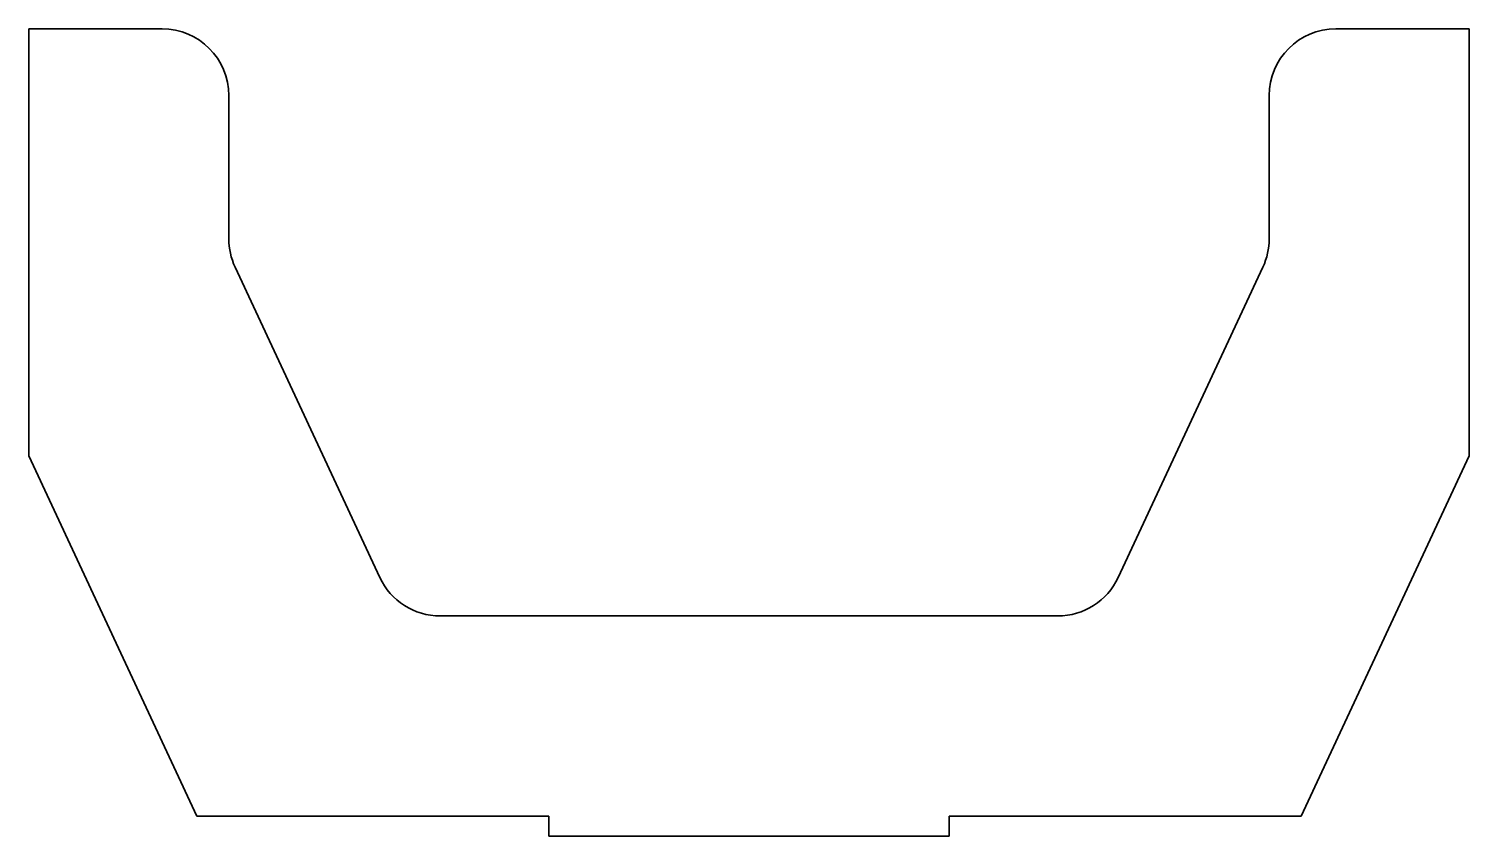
# Model space of a CAD drawing. Header units: millimetres. Extents: x 0 to 108, y 0 to 61.
import ezdxf

# ---------------------------------------------------------------- set-up
doc = ezdxf.new("R2010")
doc.units = ezdxf.units.MM
doc.layers.add('SIMUMAK Visible (ISO)', color=7, linetype='Continuous', lineweight=35)

# ---------------------------------------------------------------- blocks, each defined once
blk = doc.blocks.new('SIL-028-CRGD-01_Sheet_10_SIL-028-CRGD-01')
at = {"layer": 'SIMUMAK Visible (ISO)'}
for p, q in [((-54, -1.75), (-54, 30.25)), ((-54, 30.25), (-44, 30.25)), ((44, 30.25), (54, 30.25)), ((54, 30.25), (54, -1.75)), ((-39, 25.25), (-39, 14.51)), ((39, 14.51), (39, 25.25)), ((-38.53, 12.4), (-27.68, -10.86)), ((27.68, -10.86), (38.53, 12.4)), ((-41.41, -28.75), (-54, -1.75)), ((54, -1.75), (41.41, -28.75)), ((-23.15, -13.75), (23.15, -13.75)), ((-15, -28.75), (-41.41, -28.75)), ((-15, -28.75), (-15, -30.25)), ((41.41, -28.75), (15, -28.75)), ((15, -30.25), (15, -28.75)), ((-15, -30.25), (15, -30.25))]:
    blk.add_line(p, q, dxfattribs=at)
at = {"layer": 'SIMUMAK Visible (ISO)', "extrusion": (0, 0, -1)}
for centre, start, end in [((44, 25.25), 90, 180), ((-44, 25.25), 0, 90)]:
    blk.add_arc(centre, 5, start, end, dxfattribs=at)
at = {"layer": 'SIMUMAK Visible (ISO)'}
for centre, start, end in [((-34, 14.51), 180, 205), ((34, 14.51), 335, 360), ((-23.15, -8.75), 205, 270), ((23.15, -8.75), 270, 335)]:
    blk.add_arc(centre, 5, start, end, dxfattribs=at)

msp = doc.modelspace()

# ---------------------------------------------------------------- block references
msp.add_blockref('SIL-028-CRGD-01_Sheet_10_SIL-028-CRGD-01', (54, 30.25))

doc.saveas('drawing.dxf')
